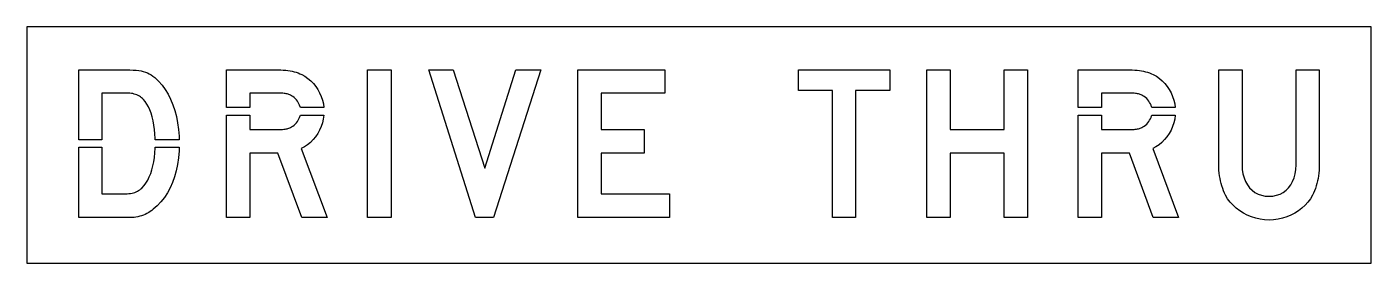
# Model space of a CAD drawing. Extents: x 0 to 91, y 0 to 16.
import ezdxf

# ---------------------------------------------------------------- set-up
doc = ezdxf.new("R2010")
doc.units = 0
doc.layers.add('CUT', color=7, linetype='Continuous')
doc.layers.add('OUTSIDE', color=1, linetype='Continuous')

msp = doc.modelspace()

# ---------------------------------------------------------------- linework, layer by layer
at = {"layer": 'CUT'}
for points in [[(8.5447, 9.6345), (8.4797, 9.8985), (8.4037, 10.1465), (8.3187, 10.3765), (8.2247, 10.5865), (8.1217, 10.7765), (8.0107, 10.9435), (7.8917, 11.0875), (7.8277, 11.1475), (7.7607, 11.2035), (7.6887, 11.2565), (7.6127, 11.3055), (7.5327, 11.3505), (7.4487, 11.3905), (7.3617, 11.4245), (7.2707, 11.4535), (7.1757, 11.4775), (7.0787, 11.4945), (6.9777, 11.5045), (6.8737, 11.5085), (5.0847, 11.5085), (5.0847, 8.356), (3.5057, 8.356), (3.5057, 13.0875), (6.7337, 13.0875), (6.9757, 13.0855), (7.1937, 13.0775), (7.3907, 13.0645), (7.5697, 13.0445), (7.7327, 13.0175), (7.8827, 12.9825), (8.0227, 12.9385), (8.1557, 12.8845), (8.2827, 12.8215), (8.4087, 12.7465), (8.5347, 12.6595), (8.6637, 12.5615), (8.9167, 12.3195), (9.1517, 12.0505), (9.3657, 11.7565), (9.5587, 11.4375), (9.7317, 11.0935), (9.8827, 10.7275), (10.0117, 10.3395), (10.1187, 9.9305), (10.2027, 9.5015), (10.2637, 9.0545), (10.3007, 8.5885), (10.3065, 8.356), (8.6933, 8.356), (8.6917, 8.4335), (8.6727, 8.7525), (8.6417, 9.0595), (8.5987, 9.3535)], [(18.3116, 10.9755), (18.2446, 11.0605), (18.1706, 11.1395), (18.0906, 11.2115), (18.0026, 11.2765), (17.9096, 11.3335), (17.8496, 11.3665), (17.7936, 11.3945), (17.7376, 11.4195), (17.6806, 11.4405), (17.6216, 11.4585), (17.5586, 11.4735), (17.4896, 11.4855), (17.4136, 11.4945), (17.3276, 11.5005), (17.2306, 11.5055), (17.1206, 11.5075), (16.9976, 11.5085), (15.1026, 11.5085), (15.1026, 10.5315), (13.5236, 10.5315), (13.5236, 13.0875), (16.8216, 13.0875), (17.0096, 13.0855), (17.1886, 13.0815), (17.3576, 13.0725), (17.5196, 13.0605), (17.6736, 13.0435), (17.8216, 13.0215), (17.9636, 12.9945), (18.1006, 12.9625), (18.2326, 12.9245), (18.3616, 12.8805), (18.4876, 12.8295), (18.6116, 12.7715), (18.8256, 12.6535), (19.0276, 12.5115), (19.2176, 12.3475), (19.3926, 12.1645), (19.5516, 11.9645), (19.6946, 11.7495), (19.8186, 11.5225), (19.9236, 11.2855), (20.0076, 11.0395), (20.0696, 10.7895), (20.1076, 10.5355), (20.1078, 10.5315), (18.5116, 10.5315), (18.4966, 10.5925), (18.4636, 10.6935), (18.4206, 10.7915), (18.3696, 10.8855)], [(23.0506, 3.0875), (23.0506, 13.0875), (24.6646, 13.0875), (24.6646, 3.0875)], [(28.8585, 13.0875), (30.9985, 6.4205), (33.1045, 13.0875), (34.7885, 13.0875), (31.5955, 3.0875), (30.3675, 3.0875), (27.2095, 13.0875)], [(38.8765, 11.5085), (38.8765, 9.0525), (41.7885, 9.0525), (41.7885, 7.4385), (38.8765, 7.4385), (38.8765, 4.7015), (43.5085, 4.7015), (43.5085, 3.0875), (37.2975, 3.0875), (37.2975, 13.0875), (43.1925, 13.0875), (43.1925, 11.5085)], [(54.5265, 11.6835), (52.2465, 11.6835), (52.2465, 13.0875), (58.4215, 13.0875), (58.4215, 11.6835), (56.1055, 11.6835), (56.1055, 3.0875), (54.5265, 3.0875)], [(60.9314, 3.0875), (60.9314, 13.0875), (62.5104, 13.0875), (62.5104, 9.0525), (66.1594, 9.0525), (66.1594, 13.0875), (67.7384, 13.0875), (67.7384, 3.0875), (66.1594, 3.0875), (66.1594, 7.4385), (62.5104, 7.4385), (62.5104, 3.0875)], [(75.9484, 10.9755), (75.8814, 11.0605), (75.8074, 11.1395), (75.7274, 11.2115), (75.6394, 11.2765), (75.5464, 11.3335), (75.4864, 11.3665), (75.4304, 11.3945), (75.3744, 11.4195), (75.3174, 11.4405), (75.2584, 11.4585), (75.1954, 11.4735), (75.1264, 11.4855), (75.0504, 11.4945), (74.9644, 11.5005), (74.8674, 11.5055), (74.7574, 11.5075), (74.6344, 11.5085), (72.7394, 11.5085), (72.7394, 10.5315), (71.1604, 10.5315), (71.1604, 13.0875), (74.4584, 13.0875), (74.6464, 13.0855), (74.8254, 13.0815), (74.9944, 13.0725), (75.1564, 13.0605), (75.3104, 13.0435), (75.4584, 13.0215), (75.6004, 12.9945), (75.7374, 12.9625), (75.8694, 12.9245), (75.9984, 12.8805), (76.1244, 12.8295), (76.2484, 12.7715), (76.4624, 12.6535), (76.6644, 12.5115), (76.8544, 12.3475), (77.0294, 12.1645), (77.1884, 11.9645), (77.3314, 11.7495), (77.4554, 11.5225), (77.5604, 11.2855), (77.6444, 11.0395), (77.7064, 10.7895), (77.7444, 10.5355), (77.7445, 10.5315), (76.1483, 10.5315), (76.1334, 10.5925), (76.1004, 10.6935), (76.0574, 10.7915), (76.0064, 10.8855)], [(87.4083, 5.7405), (87.3713, 5.5655), (87.3293, 5.3945), (87.2813, 5.2265), (87.2283, 5.0625), (87.1693, 4.9035), (87.1063, 4.7475), (87.0383, 4.5965), (86.8933, 4.3565), (86.7223, 4.1305), (86.5283, 3.9185), (86.3133, 3.7225), (86.0783, 3.5445), (85.8273, 3.3855), (85.5623, 3.2475), (85.2833, 3.1305), (84.9953, 3.0375), (84.6993, 2.9685), (84.3963, 2.9265), (84.0903, 2.9125), (83.7853, 2.9265), (83.4823, 2.9685), (83.1863, 3.0375), (82.8983, 3.1305), (82.6193, 3.2475), (82.3543, 3.3855), (82.1033, 3.5445), (81.8683, 3.7225), (81.6533, 3.9185), (81.4593, 4.1305), (81.2883, 4.3565), (81.1433, 4.5965), (81.0753, 4.7475), (81.0123, 4.9035), (80.9533, 5.0625), (80.9003, 5.2265), (80.8523, 5.3945), (80.8103, 5.5655), (80.7733, 5.7405), (80.7433, 5.9195), (80.7193, 6.1015), (80.7013, 6.2865), (80.6913, 6.4745), (80.6873, 6.6665), (80.6873, 13.0875), (82.2663, 13.0875), (82.2663, 6.6665), (82.2813, 6.3515), (82.3263, 6.0575), (82.3983, 5.7845), (82.4973, 5.5345), (82.6223, 5.3095), (82.7703, 5.1095), (82.9423, 4.9365), (83.1343, 4.7925), (83.3473, 4.6775), (83.5783, 4.5945), (83.8263, 4.5435), (84.0903, 4.5265), (84.3553, 4.5435), (84.6033, 4.5945), (84.8343, 4.6775), (85.0473, 4.7925), (85.2393, 4.9365), (85.4113, 5.1095), (85.5593, 5.3095), (85.6843, 5.5345), (85.7833, 5.7845), (85.8553, 6.0575), (85.9003, 6.3515), (85.9153, 6.6665), (85.9153, 13.0875), (87.4943, 13.0875), (87.4943, 6.6665), (87.4903, 6.4745), (87.4803, 6.2865), (87.4623, 6.1015), (87.4383, 5.9195)], [(15.1026, 9.0525), (16.9976, 9.0525), (17.1136, 9.0535), (17.2186, 9.0555), (17.3126, 9.0605), (17.3976, 9.0665), (17.4746, 9.0755), (17.5456, 9.0875), (17.6116, 9.1025), (17.6726, 9.1195), (17.7326, 9.1415), (17.7906, 9.1665), (17.8496, 9.1945), (17.9096, 9.2275), (18.0026, 9.2845), (18.0906, 9.3495), (18.1706, 9.4215), (18.2446, 9.5005), (18.3116, 9.5855), (18.3696, 9.6755), (18.4206, 9.7695), (18.4636, 9.8675), (18.4966, 9.9675), (18.5117, 10.0295), (20.1082, 10.0295), (20.1076, 10.0175), (20.0686, 9.7575), (20.0076, 9.5005), (19.9226, 9.2515), (19.8166, 9.0105), (19.6906, 8.7805), (19.5446, 8.5635), (19.3816, 8.3625), (19.2026, 8.1785), (19.0076, 8.0145), (18.7986, 7.8725), (18.5766, 7.7545), (20.3306, 3.0875), (18.6116, 3.0875), (16.9976, 7.4385), (15.1026, 7.4385), (15.1026, 3.0875), (13.5236, 3.0875), (13.5236, 10.0295), (15.1026, 10.0295)], [(72.7394, 10.0295), (72.7394, 9.0525), (74.6344, 9.0525), (74.7504, 9.0535), (74.8554, 9.0555), (74.9494, 9.0605), (75.0344, 9.0665), (75.1114, 9.0755), (75.1824, 9.0875), (75.2484, 9.1025), (75.3094, 9.1195), (75.3694, 9.1415), (75.4274, 9.1665), (75.4864, 9.1945), (75.5464, 9.2275), (75.6394, 9.2845), (75.7274, 9.3495), (75.8074, 9.4215), (75.8814, 9.5005), (75.9484, 9.5855), (76.0064, 9.6755), (76.0574, 9.7695), (76.1004, 9.8675), (76.1334, 9.9675), (76.1484, 10.0295), (77.7449, 10.0295), (77.7444, 10.0175), (77.7054, 9.7575), (77.6444, 9.5005), (77.5594, 9.2515), (77.4534, 9.0105), (77.3274, 8.7805), (77.1814, 8.5635), (77.0184, 8.3625), (76.8394, 8.1785), (76.6444, 8.0145), (76.4354, 7.8725), (76.2134, 7.7545), (77.9674, 3.0875), (76.2484, 3.0875), (74.6344, 7.4385), (72.7394, 7.4385), (72.7394, 3.0875), (71.1604, 3.0875), (71.1604, 10.0295)], [(9.6957, 5.0905), (9.5117, 4.7495), (9.3057, 4.4335), (9.0777, 4.1445), (8.8287, 3.8825), (8.5587, 3.6485), (8.4587, 3.5645), (8.3547, 3.4875), (8.2447, 3.4185), (8.1307, 3.3555), (8.0127, 3.2995), (7.8917, 3.2495), (7.7677, 3.2065), (7.6407, 3.1705), (7.5127, 3.1405), (7.3827, 3.1165), (7.2517, 3.0995), (7.1197, 3.0875), (7.0917, 3.0875), (7.0587, 3.0875), (7.0217, 3.0875), (6.9817, 3.0875), (6.9387, 3.0875), (6.8917, 3.0875), (6.8417, 3.0875), (6.7897, 3.0875), (6.7347, 3.0875), (6.6777, 3.0875), (6.6187, 3.0875), (6.5587, 3.0875), (3.5057, 3.0875), (3.5057, 7.854), (5.0847, 7.854), (5.0847, 4.7015), (6.6637, 4.7015), (6.7907, 4.7035), (6.9097, 4.7105), (7.0217, 4.7225), (7.1267, 4.7395), (7.2247, 4.7615), (7.3167, 4.7895), (7.4047, 4.8225), (7.4877, 4.8625), (7.5667, 4.9085), (7.6427, 4.9615), (7.7157, 5.0205), (7.7867, 5.0875), (7.9297, 5.2465), (8.0607, 5.4255), (8.1807, 5.6235), (8.2877, 5.8385), (8.3837, 6.0715), (8.4667, 6.3195), (8.5367, 6.5845), (8.5947, 6.8625), (8.6397, 7.1545), (8.6727, 7.4595), (8.6917, 7.7765), (8.6933, 7.854), (10.306, 7.854), (10.2997, 7.6135), (10.2607, 7.1415), (10.1967, 6.6885), (10.1077, 6.2555), (9.9937, 5.8445), (9.8567, 5.4555)]]:
    msp.add_lwpolyline(points, close=True, dxfattribs=at)
at = {"layer": 'OUTSIDE'}
msp.add_lwpolyline([(0, 0), (91, 0), (91, 16), (0, 16)], close=True, dxfattribs=at)

doc.saveas('drawing.dxf')
